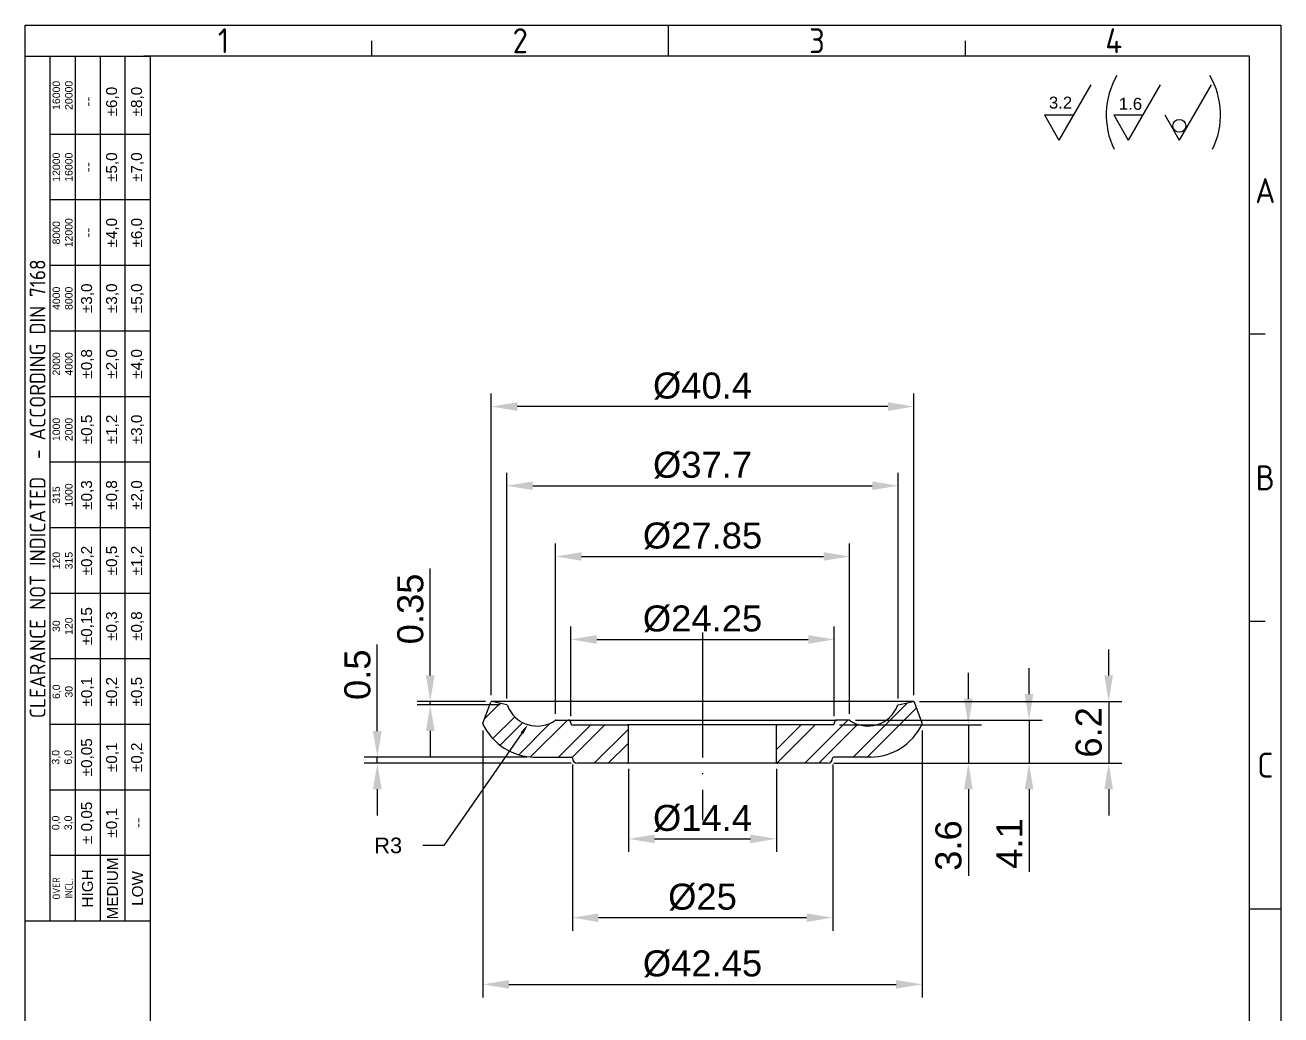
# Model space of a CAD drawing. Header units: millimetres. Extents: x 1874 to 1994, y 1277 to 1445.
# Drawn here: x 1873.6 to 1994.2, y 1350.2 to 1445.3 of the extents above; entities that cross this region are included whole.
import ezdxf
from ezdxf import colors
from ezdxf.entities.mleader import LeaderData, LeaderLine
from ezdxf.enums import TextEntityAlignment as Align
from ezdxf.math import Vec2, Vec3

# ---------------------------------------------------------------- set-up
doc = ezdxf.new("R2010")
doc.units = ezdxf.units.MM
doc.linetypes.add('ACAD_ISO04W100', pattern=[30, 24, -3, 0, -3])
for name, color, linetype, lineweight in [('AM_0', 7, 'Continuous', 30), ('AM_4', 1, 'ACAD_ISO04W100', 25), ('AM_5', 3, 'Continuous', 25)]:
    doc.layers.add(name, color=color, linetype=linetype, lineweight=lineweight)
doc.styles.add('ACISOTS', font='isocp.shx', dxfattribs={"height": 1})
doc.styles.get("Standard").update_dxf_attribs({"font": 'arial.ttf'})
doc.dimstyles.new('ISO-25', dxfattribs={"dimtxt": 2.5, "dimasz": 2.5, "dimexe": 1.25, "dimexo": 0.625, "dimtad": 1, "dimtxsty": 'Standard', "dimcen": 2.5, "dimadec": 0, "dimazin": 0, "dimtfac": 1, "dimtmove": 0, "dimatfit": 3, "dimfxl": 1, "dimarcsym": 0})

# ---------------------------------------------------------------- blocks, each defined once
blk = doc.blocks.new('*D66')
at = {"layer": 'AM_5', "color": 0, "lineweight": -2, "ltscale": 0.5}
for p, q in [((1917.52, 1377.56), (1917.52, 1351.92)), ((1959.7, 1377.56), (1959.7, 1351.92)), ((1920.02, 1353.17), (1957.2, 1353.17))]:
    blk.add_line(p, q, dxfattribs=at)
at = {"layer": 'AM_5', "color": 0, "ltscale": 0.5}
for points in [[(1920.02, 1353.59), (1920.02, 1352.76), (1917.52, 1353.17)], [(1957.2, 1353.59), (1957.2, 1352.76), (1959.7, 1353.17)]]:
    blk.add_solid(points, dxfattribs=at)
at = {"layer": 'Defpoints', "color": 0, "ltscale": 0.5}
for p in [(1917.52, 1378.19), (1959.7, 1378.19), (1959.7, 1353.17)]:
    blk.add_point(p, dxfattribs=at)
at = {"layer": 'AM_5', "color": 0, "ltscale": 0.5, "insert": (1938.61, 1355.14), "char_height": 2.5, "attachment_point": 5}
blk.add_mtext('%%C42.45', dxfattribs=at)
blk = doc.blocks.new('*D67')
at = {"layer": 'AM_5', "color": 0, "lineweight": -2, "ltscale": 0.5}
for p, q in [((1926.11, 1374.28), (1926.11, 1358.33)), ((1951.11, 1374.28), (1951.11, 1358.33)), ((1928.61, 1359.58), (1948.61, 1359.58))]:
    blk.add_line(p, q, dxfattribs=at)
at = {"layer": 'AM_5', "color": 0, "ltscale": 0.5}
for points in [[(1928.61, 1359.99), (1928.61, 1359.16), (1926.11, 1359.58)], [(1948.61, 1359.99), (1948.61, 1359.16), (1951.11, 1359.58)]]:
    blk.add_solid(points, dxfattribs=at)
at = {"layer": 'Defpoints', "color": 0, "ltscale": 0.5}
for p in [(1926.11, 1374.91), (1951.11, 1374.91), (1951.11, 1359.58)]:
    blk.add_point(p, dxfattribs=at)
at = {"layer": 'AM_5', "color": 0, "ltscale": 0.5, "insert": (1938.61, 1361.55), "char_height": 2.5, "attachment_point": 5}
blk.add_mtext('%%C25', dxfattribs=at)
blk = doc.blocks.new('*D68')
at = {"layer": 'AM_5', "color": 0, "lineweight": -2, "ltscale": 0.5}
for p, q in [((1931.51, 1373.88), (1931.51, 1365.9)), ((1945.71, 1373.88), (1945.71, 1365.9)), ((1934.01, 1367.15), (1943.21, 1367.15))]:
    blk.add_line(p, q, dxfattribs=at)
at = {"layer": 'AM_5', "color": 0, "ltscale": 0.5}
for points in [[(1934.01, 1367.57), (1934.01, 1366.73), (1931.51, 1367.15)], [(1943.21, 1367.57), (1943.21, 1366.73), (1945.71, 1367.15)]]:
    blk.add_solid(points, dxfattribs=at)
at = {"layer": 'Defpoints', "color": 0, "ltscale": 0.5}
for p in [(1931.51, 1374.51), (1945.71, 1374.51), (1945.71, 1367.15)]:
    blk.add_point(p, dxfattribs=at)
at = {"layer": 'AM_5', "color": 0, "ltscale": 0.5, "insert": (1938.61, 1369.12), "char_height": 2.5, "attachment_point": 5}
blk.add_mtext('%%C14.4', dxfattribs=at)
blk = doc.blocks.new('*D69')
at = {"layer": 'AM_5', "color": 0, "lineweight": -2, "ltscale": 0.5}
for p, q in [((1925.96, 1378.93), (1925.96, 1387.56)), ((1951.26, 1378.93), (1951.26, 1387.56)), ((1928.46, 1386.31), (1948.76, 1386.31))]:
    blk.add_line(p, q, dxfattribs=at)
at = {"layer": 'AM_5', "color": 0, "ltscale": 0.5}
for points in [[(1928.46, 1386.73), (1928.46, 1385.89), (1925.96, 1386.31)], [(1948.76, 1386.73), (1948.76, 1385.89), (1951.26, 1386.31)]]:
    blk.add_solid(points, dxfattribs=at)
at = {"layer": 'Defpoints', "color": 0, "ltscale": 0.5}
for p in [(1951.26, 1386.31), (1925.96, 1378.31), (1951.26, 1378.31)]:
    blk.add_point(p, dxfattribs=at)
at = {"layer": 'AM_5', "color": 0, "ltscale": 0.5, "insert": (1938.61, 1388.28), "char_height": 2.5, "attachment_point": 5}
blk.add_mtext('%%C24.25', dxfattribs=at)
blk = doc.blocks.new('*D70')
at = {"layer": 'AM_5', "color": 0, "lineweight": -2, "ltscale": 0.5}
for p, q in [((1924.49, 1379.17), (1924.49, 1395.53)), ((1952.73, 1379.17), (1952.73, 1395.53)), ((1926.99, 1394.28), (1950.23, 1394.28))]:
    blk.add_line(p, q, dxfattribs=at)
at = {"layer": 'AM_5', "color": 0, "ltscale": 0.5}
for points in [[(1926.99, 1394.7), (1926.99, 1393.87), (1924.49, 1394.28)], [(1950.23, 1394.7), (1950.23, 1393.87), (1952.73, 1394.28)]]:
    blk.add_solid(points, dxfattribs=at)
at = {"layer": 'Defpoints', "color": 0, "ltscale": 0.5}
for p in [(1952.73, 1394.28), (1924.49, 1378.54), (1952.73, 1378.54)]:
    blk.add_point(p, dxfattribs=at)
at = {"layer": 'AM_5', "color": 0, "ltscale": 0.5, "insert": (1938.61, 1396.25), "char_height": 2.5, "attachment_point": 5}
blk.add_mtext('%%C27.85', dxfattribs=at)
blk = doc.blocks.new('*D71')
at = {"layer": 'AM_5', "color": 0, "lineweight": -2, "ltscale": 0.5}
for p, q in [((1919.81, 1380.65), (1919.81, 1402.33)), ((1957.41, 1380.65), (1957.41, 1402.33)), ((1922.31, 1401.08), (1954.91, 1401.08))]:
    blk.add_line(p, q, dxfattribs=at)
at = {"layer": 'AM_5', "color": 0, "ltscale": 0.5}
for points in [[(1922.31, 1401.49), (1922.31, 1400.66), (1919.81, 1401.08)], [(1954.91, 1401.49), (1954.91, 1400.66), (1957.41, 1401.08)]]:
    blk.add_solid(points, dxfattribs=at)
at = {"layer": 'Defpoints', "color": 0, "ltscale": 0.5}
for p in [(1957.41, 1401.08), (1919.81, 1380.02), (1957.41, 1380.02)]:
    blk.add_point(p, dxfattribs=at)
at = {"layer": 'AM_5', "color": 0, "ltscale": 0.5, "insert": (1938.61, 1403.05), "char_height": 2.5, "attachment_point": 5}
blk.add_mtext('%%C37.7', dxfattribs=at)
blk = doc.blocks.new('*D72')
at = {"layer": 'AM_5', "color": 0, "lineweight": -2, "ltscale": 0.5}
for p, q in [((1918.31, 1380.97), (1918.31, 1409.94)), ((1958.91, 1380.97), (1958.91, 1409.94)), ((1956.41, 1408.69), (1920.81, 1408.69))]:
    blk.add_line(p, q, dxfattribs=at)
at = {"layer": 'AM_5', "color": 0, "ltscale": 0.5}
for points in [[(1920.81, 1409.1), (1920.81, 1408.27), (1918.31, 1408.69)], [(1956.41, 1409.1), (1956.41, 1408.27), (1958.91, 1408.69)]]:
    blk.add_solid(points, dxfattribs=at)
at = {"layer": 'Defpoints', "color": 0, "ltscale": 0.5}
for p in [(1918.31, 1408.69), (1918.31, 1380.35), (1958.91, 1380.35)]:
    blk.add_point(p, dxfattribs=at)
at = {"layer": 'AM_5', "color": 0, "ltscale": 0.5, "insert": (1938.61, 1410.66), "char_height": 2.5, "attachment_point": 5}
blk.add_mtext('%%C40.4', dxfattribs=at)
blk = doc.blocks.new('*D73')
at = {"layer": 'AM_5', "color": 0, "lineweight": -2, "ltscale": 0.5}
for p, q in [((1964.14, 1380.61), (1964.14, 1383.11)), ((1951.78, 1378.11), (1965.39, 1378.11)), ((1964.14, 1378.11), (1964.14, 1374.41)), ((1951.23, 1374.41), (1965.39, 1374.41)), ((1964.14, 1371.91), (1964.14, 1363.61))]:
    blk.add_line(p, q, dxfattribs=at)
at = {"layer": 'AM_5', "color": 0, "ltscale": 0.5}
for points in [[(1963.72, 1380.61), (1964.56, 1380.61), (1964.14, 1378.11)], [(1963.72, 1371.91), (1964.56, 1371.91), (1964.14, 1374.41)]]:
    blk.add_solid(points, dxfattribs=at)
at = {"layer": 'Defpoints', "color": 0, "ltscale": 0.5}
for p in [(1951.16, 1378.11), (1950.61, 1374.41), (1964.14, 1374.41)]:
    blk.add_point(p, dxfattribs=at)
at = {"layer": 'AM_5', "color": 0, "ltscale": 0.5, "insert": (1962.24, 1366.51), "char_height": 2.5, "attachment_point": 5, "rotation": 90}
blk.add_mtext('3.6', dxfattribs=at)
blk = doc.blocks.new('*D74')
at = {"layer": 'AM_5', "color": 0, "lineweight": -2, "ltscale": 0.5}
for p, q in [((1969.97, 1381.06), (1969.97, 1383.56)), ((1953.3, 1378.56), (1971.22, 1378.56)), ((1969.97, 1378.56), (1969.97, 1374.41)), ((1951.23, 1374.41), (1971.22, 1374.41)), ((1969.97, 1371.91), (1969.97, 1363.99))]:
    blk.add_line(p, q, dxfattribs=at)
at = {"layer": 'AM_5', "color": 0, "ltscale": 0.5}
for points in [[(1969.55, 1381.06), (1970.38, 1381.06), (1969.97, 1378.56)], [(1969.55, 1371.91), (1970.38, 1371.91), (1969.97, 1374.41)]]:
    blk.add_solid(points, dxfattribs=at)
at = {"layer": 'Defpoints', "color": 0, "ltscale": 0.5}
for p in [(1952.67, 1378.56), (1950.61, 1374.41), (1969.97, 1374.41)]:
    blk.add_point(p, dxfattribs=at)
at = {"layer": 'AM_5', "color": 0, "ltscale": 0.5, "insert": (1968.09, 1366.7), "char_height": 2.5, "attachment_point": 5, "rotation": 90}
blk.add_mtext('4.1', dxfattribs=at)
blk = doc.blocks.new('*D75')
at = {"layer": 'AM_5', "color": 0, "lineweight": -2, "ltscale": 0.5}
for p, q in [((1977.62, 1382.86), (1977.62, 1385.36)), ((1959.46, 1380.36), (1978.87, 1380.36)), ((1977.62, 1380.36), (1977.62, 1374.41)), ((1951.23, 1374.41), (1978.87, 1374.41)), ((1977.62, 1371.91), (1977.62, 1369.41))]:
    blk.add_line(p, q, dxfattribs=at)
at = {"layer": 'AM_5', "color": 0, "ltscale": 0.5}
for points in [[(1977.2, 1382.86), (1978.03, 1382.86), (1977.62, 1380.36)], [(1977.2, 1371.91), (1978.03, 1371.91), (1977.62, 1374.41)]]:
    blk.add_solid(points, dxfattribs=at)
at = {"layer": 'Defpoints', "color": 0, "ltscale": 0.5}
for p in [(1958.84, 1380.36), (1950.61, 1374.41), (1977.62, 1374.41)]:
    blk.add_point(p, dxfattribs=at)
at = {"layer": 'AM_5', "color": 0, "ltscale": 0.5, "insert": (1975.71, 1377.38), "char_height": 2.5, "attachment_point": 5, "rotation": 90}
blk.add_mtext('6.2', dxfattribs=at)
blk = doc.blocks.new('*D76')
at = {"layer": 'AM_5', "color": 0, "lineweight": -2, "ltscale": 0.5}
for p, q in [((1907.38, 1377.51), (1907.38, 1385.83)), ((1921.74, 1375.01), (1906.13, 1375.01)), ((1907.38, 1374.41), (1907.38, 1375.01)), ((1925.98, 1374.41), (1906.13, 1374.41)), ((1907.38, 1371.91), (1907.38, 1369.41))]:
    blk.add_line(p, q, dxfattribs=at)
at = {"layer": 'AM_5', "color": 0, "ltscale": 0.5}
for points in [[(1906.96, 1377.51), (1907.8, 1377.51), (1907.38, 1375.01)], [(1906.96, 1371.91), (1907.8, 1371.91), (1907.38, 1374.41)]]:
    blk.add_solid(points, dxfattribs=at)
at = {"layer": 'Defpoints', "color": 0, "ltscale": 0.5}
for p in [(1907.38, 1375.01), (1922.37, 1375.01), (1926.61, 1374.41)]:
    blk.add_point(p, dxfattribs=at)
at = {"layer": 'AM_5', "color": 0, "ltscale": 0.5, "insert": (1905.48, 1382.92), "char_height": 2.5, "attachment_point": 5, "rotation": 90}
blk.add_mtext('0.5', dxfattribs=at)
blk = doc.blocks.new('*D78')
at = {"layer": 'AM_5', "color": 0, "lineweight": -2, "ltscale": 0.5}
for p, q in [((1912.46, 1382.86), (1912.46, 1393.12)), ((1917.76, 1380.36), (1911.21, 1380.36)), ((1919.18, 1380.02), (1911.21, 1380.02)), ((1912.46, 1380.02), (1912.46, 1380.36)), ((1912.46, 1377.52), (1912.46, 1375.02))]:
    blk.add_line(p, q, dxfattribs=at)
at = {"layer": 'AM_5', "color": 0, "ltscale": 0.5}
for points in [[(1912.05, 1382.86), (1912.88, 1382.86), (1912.46, 1380.36)], [(1912.05, 1377.52), (1912.88, 1377.52), (1912.46, 1380.02)]]:
    blk.add_solid(points, dxfattribs=at)
at = {"layer": 'Defpoints', "color": 0, "ltscale": 0.5}
for p in [(1912.46, 1380.02), (1918.38, 1380.36), (1919.81, 1380.02)]:
    blk.add_point(p, dxfattribs=at)
at = {"layer": 'AM_5', "color": 0, "ltscale": 0.5, "insert": (1910.56, 1389.24), "char_height": 2.5, "attachment_point": 5, "rotation": 90}
blk.add_mtext('0.35', dxfattribs=at)

msp = doc.modelspace()

# ---------------------------------------------------------------- hatches: boundary and pattern name
at = {"layer": 'AM_5', "ltscale": 0.5}
h = msp.add_hatch(dxfattribs=at)
h.set_pattern_fill('ANSI32', color=256, scale=0.3, style=0)
h.set_pattern_definition([(45, (2.0722, 1.8971), (-2.0205576, 2.0205576), []), (45, (3.4192, 1.8971), (-2.0205576, 2.0205576), [])])
h.paths.add_polyline_path([(1931.509, 1378.01, 0.4142136), (1931.409, 1378.11), (1926.059, 1378.11, -0.4142136), (1925.959, 1378.21), (1925.959, 1378.31, 0.4142136), (1925.709, 1378.56), (1924.548, 1378.56, 0.1537057), (1924.49, 1378.542, -0.4882529), (1919.878, 1379.961, 0.2489124), (1919.807, 1380.022), (1918.382, 1380.357, 0.3789634), (1918.266, 1380.295), (1917.517, 1378.263, 0.2011121), (1917.521, 1378.185, 0.2901888), (1922.532, 1375.01), (1926.009, 1375.01, -0.4142136), (1926.109, 1374.91, 0.4142136), (1926.609, 1374.41), (1931.409, 1374.41, 0.4142136), (1931.509, 1374.51)])
h.paths.add_polyline_path([(1959.698, 1378.185, 0.2011121), (1959.701, 1378.263), (1958.953, 1380.295, 0.3789634), (1958.837, 1380.357), (1957.412, 1380.022, 0.2489124), (1957.341, 1379.961, -0.4882529), (1952.728, 1378.542, 0.1537057), (1952.671, 1378.56), (1951.509, 1378.56, 0.4142136), (1951.259, 1378.31), (1951.259, 1378.21, -0.4142136), (1951.159, 1378.11), (1945.809, 1378.11, 0.4142136), (1945.709, 1378.01), (1945.709, 1374.51, 0.4142136), (1945.809, 1374.41), (1950.609, 1374.41, 0.4142136), (1951.109, 1374.91, -0.4142136), (1951.209, 1375.01), (1954.687, 1375.01, 0.2901888)])

# ---------------------------------------------------------------- linework, layer by layer
at = {"color": 135, "lineweight": 25}
for p, q in [((1873.555, 1276.737), (1873.555, 1445.337)), ((1873.555, 1445.337), (1994.155, 1445.337)), ((1935.355, 1442.337), (1935.355, 1445.337)), ((1994.155, 1445.337), (1994.155, 1276.737)), ((1906.855, 1442.337), (1906.855, 1443.837)), ((1963.855, 1442.337), (1963.855, 1443.837)), ((1875.955, 1359.237), (1875.955, 1442.337)), ((1878.355, 1442.337), (1878.355, 1359.237)), ((1880.755, 1442.337), (1880.755, 1359.237)), ((1883.155, 1359.237), (1883.155, 1442.337)), ((1885.555, 1434.837), (1875.955, 1434.837)), ((1885.555, 1428.537), (1875.955, 1428.537)), ((1885.555, 1422.237), (1875.955, 1422.237)), ((1885.555, 1415.937), (1875.955, 1415.937)), ((1992.655, 1415.637), (1991.155, 1415.637)), ((1885.555, 1409.637), (1875.955, 1409.637)), ((1885.555, 1403.337), (1875.955, 1403.337)), ((1885.555, 1397.037), (1875.955, 1397.037)), ((1885.555, 1390.737), (1875.955, 1390.737)), ((1992.655, 1388.037), (1991.155, 1388.037)), ((1885.555, 1384.437), (1875.955, 1384.437)), ((1885.555, 1378.137), (1875.955, 1378.137)), ((1885.555, 1371.837), (1875.955, 1371.837)), ((1885.555, 1365.537), (1875.955, 1365.537)), ((1991.155, 1360.437), (1994.155, 1360.437))]:
    msp.add_line(p, q, dxfattribs=at)
for p, q in [((1991.155, 1442.337), (1884.955, 1442.337)), ((1885.555, 1442.337), (1885.555, 1279.737)), ((1991.155, 1279.737), (1991.155, 1442.337))]:
    msp.add_line(p, q)
msp.add_lwpolyline([(1885.555, 1442.337), (1885.555, 1359.237), (1873.555, 1359.237), (1873.555, 1442.337)], close=True, dxfattribs=at)
at = {"layer": 'AM_0'}
for p, q in [((1917.517, 1378.263), (1918.266, 1380.295)), ((1958.859, 1380.36), (1918.359, 1380.36)), ((1919.807, 1380.022), (1918.382, 1380.357)), ((1957.412, 1380.022), (1958.837, 1380.357)), ((1959.701, 1378.263), (1958.953, 1380.295)), ((1924.548, 1378.56), (1925.709, 1378.56)), ((1925.709, 1378.56), (1951.509, 1378.56)), ((1952.671, 1378.56), (1951.509, 1378.56)), ((1925.959, 1378.31), (1925.959, 1378.21)), ((1926.059, 1378.11), (1931.409, 1378.11)), ((1945.809, 1378.11), (1931.409, 1378.11)), ((1931.509, 1374.51), (1931.509, 1378.01)), ((1945.709, 1374.51), (1945.709, 1378.01)), ((1951.159, 1378.11), (1945.809, 1378.11)), ((1951.259, 1378.31), (1951.259, 1378.21)), ((1922.367, 1375.01), (1926.009, 1375.01)), ((1926.109, 1374.91), (1926.109, 1374.91)), ((1951.109, 1374.91), (1951.109, 1374.91)), ((1954.852, 1375.01), (1951.209, 1375.01)), ((1950.609, 1374.41), (1926.609, 1374.41))]:
    msp.add_line(p, q, dxfattribs=at)
for centre, radius, start, end in [((1918.359, 1380.26), 0.1, 76.76721, 159.78671), ((1919.784, 1379.925), 0.1, 20.85689, 76.76721), ((1922.737, 1381.05), 3.06, 200.85689, 304.9532), ((1954.482, 1381.05), 3.06, 235.0468, 339.14311), ((1957.434, 1379.925), 0.1, 103.23279, 159.14311), ((1958.859, 1380.26), 0.1, 20.21329, 103.23279), ((1924.548, 1378.46), 0.1, 90, 124.9532), ((1925.709, 1378.31), 0.25, 0, 90), ((1951.509, 1378.31), 0.25, 90, 180), ((1952.671, 1378.46), 0.1, 55.0468, 90), ((1917.611, 1378.228), 0.1, 159.78671, 205.27145), ((1922.532, 1380.551), 5.541, 205.27145, 270), ((1926.059, 1378.21), 0.1, 180, 270), ((1931.409, 1378.01), 0.1, 0, 90), ((1945.809, 1378.01), 0.1, 90, 180), ((1951.159, 1378.21), 0.1, 270, 0), ((1954.687, 1380.551), 5.541, 270, 334.72855), ((1959.607, 1378.228), 0.1, 334.72855, 20.21329), ((1926.009, 1374.91), 0.1, 0, 90), ((1926.609, 1374.91), 0.5, 180, 270), ((1950.609, 1374.91), 0.5, 270, 0), ((1951.209, 1374.91), 0.1, 90, 180), ((1931.409, 1374.51), 0.1, 270, 0), ((1945.809, 1374.51), 0.1, 180, 270)]:
    msp.add_arc(centre, radius, start, end, dxfattribs=at)
at = {"layer": 'AM_4', "ltscale": 0.5}
msp.add_line((1938.609, 1386.971), (1938.609, 1368.949), dxfattribs=at)
at = {"layer": 'AM_5'}
for p, q in [((1975.918, 1439.611), (1972.844, 1434.287)), ((1982.575, 1439.611), (1979.501, 1434.287)), ((1987.47, 1439.611), (1984.396, 1434.287)), ((1971.447, 1436.707), (1974.242, 1436.707)), ((1971.447, 1436.707), (1972.844, 1434.287)), ((1978.104, 1436.707), (1980.898, 1436.707)), ((1978.104, 1436.707), (1979.501, 1434.287)), ((1982.999, 1436.707), (1984.396, 1434.287))]:
    msp.add_line(p, q, dxfattribs=at)
msp.add_circle((1984.401, 1435.658), 0.62, dxfattribs=at)
for centre, start, end in [((1984.901, 1436.702), 149.81687, 205.95777), ((1980.834, 1436.702), 334.04223, 30.18313)]:
    msp.add_arc(centre, 7.524, start, end, dxfattribs=at)

# ---------------------------------------------------------------- texts
at = {"color": 135, "lineweight": 25, "style": 'ACISOTS'}
for s, p in [('1', (1892.605, 1443.837)), ('2', (1921.105, 1443.837)), ('3', (1949.605, 1443.837)), ('4', (1978.105, 1443.837)), ('A', (1992.655, 1429.437)), ('B', (1992.655, 1401.837)), ('C', (1992.655, 1374.237))]:
    msp.add_text(s, height=2.4, dxfattribs=at).set_placement(p, align=Align.MIDDLE)
at = {"color": 135, "lineweight": 25, "attachment_point": 5, "rotation": 90}
for s, insert, char_height, width in [('16000\\P20000', (1877.155, 1438.587), 0.72, 7.5), ('±6,0', (1881.955, 1437.987), 1.05, 6.3), ('±8,0', (1884.355, 1437.987), 1.05, 6.3), ('--', (1879.555, 1437.987), 1.05, 6.3), ('12000\\P16000', (1877.155, 1431.687), 0.72, 6.3), ('±5,0', (1881.955, 1431.687), 1.05, 6.3), ('±7,0', (1884.355, 1431.687), 1.05, 6.3), ('--', (1879.555, 1431.687), 1.05, 6.3), ('8000\\P12000', (1877.155, 1425.387), 0.72, 6.3), ('±4,0', (1881.955, 1425.387), 1.05, 6.3), ('±6,0', (1884.355, 1425.387), 1.05, 6.3), ('--', (1879.555, 1425.387), 1.05, 6.3), ('{\\Fisocp.shx|c0;CLEARANCE NOT INDICATED  - ACCORDING DIN 7168}', (1874.755, 1400.787), 1.5, 83.1), ('4000\\P8000', (1877.155, 1419.087), 0.72, 6.3), ('±3,0', (1879.555, 1419.087), 1.05, 6.3), ('±3,0', (1881.955, 1419.087), 1.05, 6.3), ('±5,0', (1884.355, 1419.087), 1.05, 6.3), ('2000\\P4000', (1877.155, 1412.787), 0.72, 6.3), ('±0,8', (1879.555, 1412.787), 1.05, 6.3), ('±2,0', (1881.955, 1412.787), 1.05, 6.3), ('±4,0', (1884.355, 1412.787), 1.05, 6.3), ('1000\\P2000', (1877.155, 1406.487), 0.72, 6.3), ('±0,5', (1879.555, 1406.487), 1.05, 6.3), ('±1,2', (1881.955, 1406.487), 1.05, 6.3), ('±3,0', (1884.355, 1406.487), 1.05, 6.3), ('±0,3', (1879.555, 1400.187), 1.05, 6.3), ('±0,8', (1881.955, 1400.187), 1.05, 6.3), ('±2,0', (1884.355, 1400.187), 1.05, 6.3), ('315\\P1000', (1877.155, 1400.187), 0.72, 6.3), ('120\\P315', (1877.155, 1393.887), 0.72, 6.3), ('±0,2', (1879.555, 1393.887), 1.05, 6.3), ('±0,5', (1881.955, 1393.887), 1.05, 6.3), ('±1,2', (1884.355, 1393.887), 1.05, 6.3), ('±0,15', (1879.555, 1387.587), 1.05, 6.3), ('30\\P120', (1877.155, 1387.587), 0.72, 6.3), ('±0,3', (1881.955, 1387.587), 1.05, 6.3), ('±0,8', (1884.355, 1387.587), 1.05, 6.3), ('±0,1', (1879.555, 1381.287), 1.05, 6.3), ('±0,2', (1881.955, 1381.287), 1.05, 6.3), ('±0,5', (1884.355, 1381.287), 1.05, 6.3), ('6,0\\P30', (1877.155, 1381.287), 0.72, 6.3), ('±0,05', (1879.555, 1374.987), 1.05, 6.3), ('±0,1', (1881.955, 1374.987), 1.05, 6.3), ('±0,2', (1884.355, 1374.987), 1.05, 6.3), ('3,0\\P6,0', (1877.155, 1374.987), 0.72, 6.3), ('± 0,05', (1879.555, 1368.687), 1.05, 6.3), ('\\pt4.79529;±0,1', (1881.955, 1368.687), 1.05, 6.3), ('0,0\\P3,0', (1877.155, 1368.687), 0.72, 6.3), ('--', (1884.355, 1368.687), 1.05, 6.3), ('MEDIUM', (1881.955, 1362.387), 1.05, 6.3), ('HIGH', (1879.555, 1362.387), 1.05, 6.3), ('LOW', (1884.355, 1362.387), 1.05, 6.3), ('{\\Fisocp.shx|c0;OVER\\PINCL.}', (1877.155, 1362.387), 0.72, 6.3)]:
    msp.add_mtext(s, dxfattribs=dict(at, insert=insert, char_height=char_height, width=width))
at = {"layer": 'AM_5', "char_height": 1.15, "attachment_point": 1}
for s, insert in [('3.2', (1971.879, 1438.464)), ('1.6', (1978.596, 1438.353))]:
    msp.add_mtext_dynamic_manual_height_columns(s, width=18.23779, gutter_width=12.5, heights=[0], dxfattribs=dict(at, insert=insert))

# ---------------------------------------------------------------- dimensions: what is measured, and where the dimension line sits
at = {"layer": 'AM_5', "ltscale": 0.5}
for base, p1, p2, text, picture, middle in [((1918.312, 1408.688), (1958.907, 1380.348), (1918.312, 1380.348), '%%C40.4', '*D72', (1938.609, 1410.659)), ((1957.412, 1401.077), (1919.807, 1380.022), (1957.412, 1380.022), '%%C37.7', '*D71', (1938.609, 1403.048)), ((1952.728, 1394.282), (1924.49, 1378.542), (1952.728, 1378.542), '%%C27.85', '*D70', (1938.609, 1396.253)), ((1951.259, 1386.311), (1925.959, 1378.31), (1951.259, 1378.31), '%%C24.25', '*D69', (1938.609, 1388.283)), ((1959.698, 1353.174), (1917.521, 1378.185), (1959.698, 1378.185), '%%C42.45', '*D66', (1938.609, 1355.145)), ((1951.109, 1359.577), (1926.109, 1374.91), (1951.109, 1374.91), '%%C25', '*D67', (1938.609, 1361.548)), ((1945.709, 1367.149), (1931.509, 1374.51), (1945.709, 1374.51), '%%C14.4', '*D68', (1938.609, 1369.121))]:
    dim = msp.add_linear_dim(base=base, p1=p1, p2=p2, text=text, dimstyle='ISO-25', dxfattribs=at)
    dim.commit()
    dim.dimension.update_dxf_attribs({"geometry": picture, "text_midpoint": middle})
dim = msp.add_linear_dim(base=(1912.464, 1380.022), p1=(1918.382, 1380.357), p2=(1919.807, 1380.022), angle=90, text='0.35', dimstyle='ISO-25', dxfattribs=at)
dim.commit()
dim.dimension.update_dxf_attribs({"geometry": '*D78', "text_midpoint": (1912.464, 1389.239), "dimtype": 160})
for base, p1, p2, text, picture, middle in [((1907.38, 1375.01), (1926.609, 1374.41), (1922.367, 1375.01), '0.5', '*D76', (1905.478, 1382.92)), ((1977.616, 1374.41), (1958.837, 1380.357), (1950.609, 1374.41), '6.2', '*D75', (1975.715, 1377.384)), ((1969.965, 1374.41), (1952.671, 1378.56), (1950.609, 1374.41), '4.1', '*D74', (1968.085, 1366.7)), ((1964.14, 1374.41), (1951.159, 1378.11), (1950.609, 1374.41), '3.6', '*D73', (1962.237, 1366.511))]:
    dim = msp.add_linear_dim(base=base, p1=p1, p2=p2, angle=90, text=text, dimstyle='ISO-25', dxfattribs=at)
    dim.commit()
    dim.dimension.update_dxf_attribs({"geometry": picture, "text_midpoint": middle})

# ---------------------------------------------------------------- leaders
ml = msp.add_multileader_mtext('Standard', dxfattribs=at)
ml.set_content('R3', color=256)
ml.set_leader_properties()
ml.build(insert=Vec2(0, 0))
ml.multileader.update_dxf_attribs({"arrow_head_size": 1})
ctx = ml.context
ctx.base_point, ctx.char_height, ctx.arrow_head_size, ctx.plane_origin = Vec3(1905.343, 1366.508), 1.5, 1, Vec3(1921.838, 1378.125)
ctx.text_align_type = 2
notes = []
notes.append((ctx, [(0, (1, 1, 0), (1913.762, 1366.508), (-1, 0), 2, [(0, [(1921.838, 1378.125)], 0, [])])]))
ctx.mtext.insert, ctx.mtext.alignment, ctx.mtext.flow_direction = Vec3(1909.762, 1367.272), 3, 5
for ctx, leaders in notes:
    for number, flags, end, landing, length, lines in leaders:
        leader = LeaderData()
        leader.index, (leader.has_last_leader_line, leader.has_dogleg_vector, leader.attachment_direction) = number, flags
        leader.last_leader_point, leader.dogleg_vector, leader.dogleg_length = Vec3(end), Vec3(landing), length
        for number, points, colour, breaks in lines:
            line = LeaderLine()
            line.index, line.vertices, line.color, line.breaks = number, Vec3.list(points), colors.encode_raw_color(colour), breaks
            leader.lines.append(line)
        ctx.leaders.append(leader)

doc.saveas('drawing.dxf')
